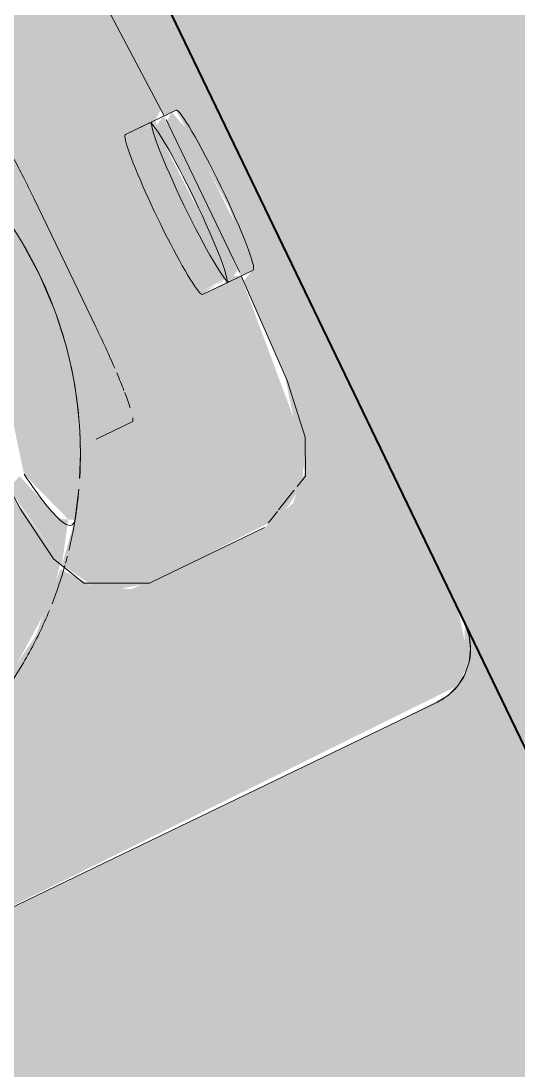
# Model space of a CAD drawing. Header units: metres. Extents: x 15.2 to 39, y -2.1 to 25.8.
# Drawn here: x 25.97184 to 25.98874, y 24.78878 to 24.82445 of the extents above; entities that cross this region are included whole.
import ezdxf

# ---------------------------------------------------------------- set-up
doc = ezdxf.new("R2010")
doc.units = ezdxf.units.M
doc.layers.add('1095_ARQ_BASE_dwg', color=7, linetype='Continuous', lineweight=5, true_color=0x767676)
doc.layers.add('A-FLOR', color=7, linetype='Continuous', lineweight=9, true_color=0x007f00)
for name, color, linetype, lineweight in [('A-WALL', 7, 'Continuous', 9), ('KIRYA - PAREDE', 7, 'Continuous', 40), ('P-SANR-FIXT', 7, 'Continuous', 5)]:
    doc.layers.add(name, color=color, linetype=linetype, lineweight=lineweight)

# ---------------------------------------------------------------- blocks, each defined once
blk = doc.blocks.new('1095_ARQ_BASE_dwg-3608001-TÉRREO')
at = {"layer": 'KIRYA - PAREDE', "color": 254, "true_color": 0xcdcdd0}
blk.add_line((25.97220026208175, 24.83452720947825), (25.98693131030047, 24.80398404181247), dxfattribs=at)
at = {"layer": 'KIRYA - PAREDE', "color": 253, "true_color": 0xaaaaaa}
blk.add_line((25.98693131030047, 24.80398404181247), (26.00324145290243, 24.77016679997416), dxfattribs=at)
blk = doc.blocks.new('UT_Ducha higiênica - UT_Ducha higiênica-3628668-TÉRREO')
at = {"layer": 'P-SANR-FIXT', "true_color": 0xf0f1f7, "transparency": 33554560}
h = blk.add_hatch(color=7, dxfattribs=at)
h.paths.add_polyline_path([(0.06104499430344144, 0.03878872391183644), (0.06104499430344144, 0.03417061519968309), (0.0660003625245263, 0.03298841994312422), (0.06600000000000665, 0.03878872391183753), (0.06142110450358804, 0.03878872391183644)])
h.paths.add_polyline_path([(0.06104499430344036, 0.02195205916468098), (0.06124305656763654, 0.001132232521669309), (0.06179801469972323, 0.0004363370349714473), (0.06359061305074629, -9.312657311966178e-14), (0.09695500569657353, -9.312657311966178e-14), (0.09851866866150959, 0.0007530203961875799), (0.09890486152093741, 0.001554958131994423), (0.09895500569657416, 0.002518993756030804), (0.09878162401379378, 0.03878872391183644), (0.0940000000000057, 0.03865793753211392), (0.09384497402901884, 0.02030958325517029), (0.09346928679824998, 0.01829467142547899), (0.0925676189672105, 0.01570613029024214), (0.09054179577598538, 0.01268209951848121), (0.089211627867787, 0.01147181869509818), (0.09033234720799407, 0.01082697033747298), (0.09097939482074996, 0.00971006021888814), (0.09106458025502621, 0.007657919766218425), (0.09097939482074996, 0.004069454246845177), (0.09033234720799407, 0.002952544128261417), (0.08921162786778267, 0.002307695770637307), (0.08324673743607626, 0.001744977240825853), (0.08301653995978675, 0.001662448639160124), (0.08301653995978675, 0.001267688726786764), (0.07925942093207802, 0.001079568247521169), (0.07698346004022454, 0.00130210223080953), (0.07677461274985095, 0.001744248721099933), (0.07323421458620795, 0.001865055626921259), (0.0700370455085597, 0.002670062531098671), (0.06926084178765694, 0.003491443075610212), (0.06893541974498398, 0.004714302604466039), (0.06902060517926131, 0.009710060218890306), (0.06966765279201828, 0.01082697033747407), (0.07067565450327697, 0.01158287328824358), (0.0689991597782605, 0.01333028612721388), (0.06709927002182847, 0.01658639448503444), (0.06628723877163199, 0.0190536209942782), (0.06603449453152344, 0.0204279155532562), (0.06333522205867556, 0.02125246284395155)])
h.paths.add_polyline_path([(0.07698346004022562, 0.00317387112398865), (0.07716568828068249, 0.00220327112735618), (0.07708624614682211, 0.002390385435379375), (0.07708624614682102, 0.003238187364842324)])
h.paths.add_polyline_path([(0.08291375385319133, 0.003238187364842324), (0.08268346541942309, 0.002287386027171829), (0.08301653995978675, 0.002454701676231966), (0.08301653995978675, 0.003173871123990816)])
h = blk.add_hatch(color=7, dxfattribs=at)
h.paths.add_polyline_path([(0.06600000000000665, 0.03878872391183753), (0.06603480861442496, 0.03251315989185879), (0.0682274162887455, 0.03191430619220765), (0.06805403460596511, 0.03878872391183753), (0.0660290540233726, 0.03878872391183753)])
h.paths.add_polyline_path([(0.06615502602298738, 0.02030958291592318), (0.06651867095069473, 0.01833210918976875), (0.06756124817092385, 0.01551071773514935), (0.06986660432030727, 0.01231335830094249), (0.07088342486242309, 0.01148429009073847), (0.07375987079412755, 0.01197967483456771), (0.0720077456023811, 0.01332299193659916), (0.07037683098848092, 0.01520173675647544), (0.06930334842269224, 0.01702404440970258), (0.06829300507492063, 0.01968952250388456), (0.06615266817012987, 0.02039181702874036)])
h.paths.add_polyline_path([(0.07698346004022454, 0.001737122348930677), (0.07698346004022454, 0.001267688726786764), (0.0780441307564656, 0.00112103687308321), (0.08216223246381582, 0.0011759718867473), (0.08301653995978675, 0.001430660561142497), (0.08280070351136828, 0.001729757489871076), (0.07718987433361096, 0.001730078996475405)])
h.paths.add_polyline_path([(0.08920306341923435, 0.01147336865949977), (0.09077046466175051, 0.01298094744036165), (0.09277637339849863, 0.01625787632678284), (0.09371276122837928, 0.01905362099426304), (0.09392940877838139, 0.02325439083149585), (0.09400000000000679, 0.03306065756339828), (0.09388165332642767, 0.03878872391183861), (0.09177258371126579, 0.03878872391183753), (0.09159980643023977, 0.02034155921833408), (0.09123673823322427, 0.01856752339506051), (0.09027533242053414, 0.01623964887611446), (0.0888529639170288, 0.01418370145599669), (0.08676308216944917, 0.01230826796014599), (0.08643526249941637, 0.01192573707610395), (0.08832692703449439, 0.01163192880495172), (0.08886541633354711, 0.01153447486619338)])
h.paths.add_polyline_path([(0.06927035623552262, 0.0103109632266048), (0.06893541974498398, 0.009065211861266196), (0.06902060517926131, 0.004069454246847343), (0.06966765279201828, 0.0029525441282625), (0.07078837213222644, 0.00230769577063839), (0.07686496197121623, 0.001741165788227693), (0.07698346004022454, 0.001737122348930677), (0.07720040318123468, 0.002177270031716682), (0.07867595992755269, 0.002042797114967417), (0.08261240023670713, 0.002140040382880841), (0.08301653995978675, 0.002045946865751961), (0.08324673743607626, 0.001744977240825853), (0.08676578541380549, 0.001865055626921259), (0.08981458025502757, 0.002556597946102525), (0.09072964376448865, 0.003468551239130682), (0.0910645802550273, 0.004765940811070016), (0.09097939482074996, 0.00971006021888814), (0.09033234720799407, 0.01082697033747298), (0.08920045069408036, 0.01147100965061771), (0.08799392433366285, 0.01038164654031435), (0.08772733860298042, 0.01088291134294514), (0.08510793263971941, 0.01126826858130436), (0.08167560292162428, 0.01029121139595137), (0.07903530944545915, 0.01021111080953932), (0.07649541262926593, 0.01070723380674887), (0.07412491401730431, 0.01129402377386905), (0.07208362967185956, 0.01060441994955976), (0.07197415851192902, 0.01041046428665646), (0.07078837213222644, 0.01147181869509601), (0.06966765279201828, 0.01082697033747407), (0.06933794683116323, 0.01039874961037154)])
h.paths.add_polyline_path([(0.07698346004022562, 0.00317387112398865), (0.07708624614681994, 0.00312429712076077), (0.07715054276590466, 0.002254373581632996), (0.07698346004022562, 0.002334958009398309), (0.07698346004022562, 0.003025071961183963)])
h.paths.add_polyline_path([(0.08552517995208107, 0.01153044244408075), (0.08587508598270806, 0.01166898504846349), (0.08570175753605482, 0.01164139349372789), (0.08562797041167998, 0.01159502997059342)])
h.paths.add_polyline_path([(0.08291375385319133, 0.003238187364843407), (0.08301653995978675, 0.0029234604196178), (0.08286287225025028, 0.00222451390599781), (0.08291375385319133, 0.002385143573821552), (0.08291375385319241, 0.003223445127218696)])
h = blk.add_hatch(color=7, dxfattribs=at)
h.paths.add_polyline_path([(0.07079734879132178, 0.01147299647785844), (0.07208362967185956, 0.01060441994955976), (0.0722448609794627, 0.01087674096579536), (0.07412491401730431, 0.01146165170672169), (0.07397694605932853, 0.01184327740526144), (0.07363129325767226, 0.01192511937631351), (0.07188187941785561, 0.01164550647402534), (0.07088077619040321, 0.01148394257166456)])
h.paths.add_polyline_path([(0.07698346004022454, 0.002177270031716682), (0.077206203323513, 0.00172952181204202), (0.08301653995978675, 0.00173712234893176), (0.08279959681879066, 0.002177270031719931), (0.08086241451257588, 0.002027045339897381), (0.07738759976329873, 0.002140040382880841), (0.07700808798496786, 0.002180784050977312)])
h.paths.add_polyline_path([(0.08587508598271022, 0.01175030297508823), (0.08609107389790364, 0.01143335624112822), (0.08689503836250309, 0.01106764261090402), (0.08783799965430121, 0.01082953923364814), (0.088143377189646, 0.01051658634219467), (0.08920306341923435, 0.01147336865949977), (0.08607394323682516, 0.01187525326933315), (0.08589845491040413, 0.01176498664556488)])
at = {"layer": 'P-SANR-FIXT', "color": 8, "true_color": 0x78787b}
for p, q in [((0.06104499430343664, 0.001999999999942737), (0.06104499430343756, 0.03878872391187357)), ((0.07284824790006367, 0.009839533997316189), (0.07200607566634437, 0.01038164654034973)), ((0.07391999399920839, 0.009264150423897782), (0.07316784453158005, 0.009655276121939045)), ((0.07412491401730022, 0.008564215011565868), (0.07412491401729991, 0.007205805335185135)), ((0.07857652600913906, 0.007947555087232435), (0.07757688948781356, 0.008086289565497685)), ((0.08000000000000143, 0.00787499999996996), (0.07878384747720917, 0.007927922419297156)), ((0.0812161525227937, 0.007927922419297151), (0.0800000000000014, 0.00787499999996996)), ((0.07757688948781348, 0.006921435818033574), (0.0824231105121896, 0.006921435818033574)), ((0.06902060517926131, 0.004538586163383388), (0.06923912155375508, 0.00408784103340924)), ((0.06927035623552262, 0.004023411625198054), (0.0696429806650367, 0.003254779767276028)), ((0.07711870917724366, 0.001709739823898551), (0.07757688948781713, 0.001708375838684307)), ((0.07757688948781821, 0.001708375838684307), (0.08242311051219414, 0.001708375838684307)), ((0.0828812908227687, 0.001709739823899633), (0.08242311051219414, 0.001708375838684307)), ((0.09695500569656933, -5.632601052241171e-14), (0.06304499430343664, -5.632601052241171e-14))]:
    blk.add_line(p, q, dxfattribs=at)
at = {"layer": 'P-SANR-FIXT'}
for p, q in [((0.06104499430343674, 0.001999999999942718), (0.06104499430343764, 0.03878872391187346)), ((0.06893541974498398, 0.009065211861266196), (0.06893541974498398, 0.004714302604471453)), ((0.07698346004022454, 0.00317387112398865), (0.07698346004022562, 0.002177270031718848)), ((0.07698346004022073, 0.002264289819095029), (0.07698346004022073, 0.00317387112402691)), ((0.08301653995978675, 0.002177270031718848), (0.08301653995978675, 0.003173871123990816)), ((0.08301653995978217, 0.00317387112402691), (0.08301653995978217, 0.002264289819095029)), ((0.07698346004022073, 0.00217727003175559), (0.07698346004022073, 0.001267688726823709)), ((0.08301653995978217, 0.001267688726823709), (0.08301653995978217, 0.00217727003175559)), ((0.09695500569656944, -5.632601052241171e-14), (0.06304499430343675, -5.632812549727362e-14))]:
    blk.add_line(p, q, dxfattribs=at)
at = {"layer": 'P-SANR-FIXT', "flags": 128}
for points in [[(0.06893541974498398, 0.009065211861266196), (0.06990753526735001, 0.01107044528368268), (0.07110176877098219, 0.01163980518045753), (0.07310311299121568, 0.01192053059254943), (0.07711870917724258, 0.01206977464183802), (0.07757688948781713, 0.01207113862705118)], [(0.0697141517513685, 0.003107971453099421), (0.06990753526735001, 0.002709069182054969), (0.07110176877098219, 0.002139709285277951), (0.07310311299121784, 0.001858983873188222), (0.07698346004022562, 0.001714766506844592)], [(0.09030634947930685, 0.003150260411542297), (0.09009246473266236, 0.002709069182054969), (0.08889823122903018, 0.002139709285280117), (0.0868968870087956, 0.00185898387318714), (0.08301653995978675, 0.001714766506846758)], [(0.06304499430343675, -5.726294438623825e-14), (0.06259995243552413, 5.014417557908725e-05), (0.06217722682520164, 0.0001980622641378956), (0.06179801469971929, 0.0004363370350066705), (0.06148133133850069, 0.0007530203962252626), (0.06124305656763191, 0.001132232521707611), (0.0610951384790731, 0.001554958132030097), (0.06104499430343675, 0.001999999999942726)]]:
    blk.add_lwpolyline(points, dxfattribs=at)
at = {"layer": 'P-SANR-FIXT'}
for centre, radius, start, end in [((0.0800000000000014, 0.02187499999996996), 0.01400000000000001, 208.1010115795622, 215.0280116434857), ((0.0800000000000014, 0.02187499999996996), 0.014, 222.8668217033449, 228.5146042324422), ((0.06304499430343664, 0.001999999999942737), 0.002000000000000009, 231.3253934422826, 270.0000000000001)]:
    blk.add_arc(centre, radius, start, end, dxfattribs=at)
at = {"layer": 'P-SANR-FIXT', "color": 8, "true_color": 0x78787b}
for centre, radius, start, end in [((0.0800000000000014, 0.02187499999996996), 0.014, 215.0280116434857, 221.8854930510449), ((0.0800000000000014, 0.02187499999996996), 0.01400000000000001, 228.8508028537027, 229.8337191275034), ((0.0800000000000014, 0.02187499999996996), 0.01400000000000002, 235.0452502056109, 239.3181408671327), ((0.0800000000000014, 0.02187499999996996), 0.01400000000000001, 240.9069794293523, 269.9999999999999), ((0.0800000000000014, 0.02187499999996996), 0.014, 269.9999999999998, 290.249980271843), ((0.06304499430343664, 0.001999999999942737), 0.002000000000000005, 180, 193.0223786026176), ((0.06304499430343664, 0.001999999999942737), 0.002000000000000006, 195.0000000000001, 205.363701473439), ((0.06304499430343664, 0.001999999999942737), 0.002000000000000007, 210, 218.3317011879332)]:
    blk.add_arc(centre, radius, start, end, dxfattribs=at)
at = {"layer": 'P-SANR-FIXT', "color": 253, "true_color": 0xb4b4b9}
blk.add_arc((0.0800000000000014, 0.02187499999996996), 0.01400000000000001, 230.6715443544614, 235.0452502056108, dxfattribs=at)
at = {"layer": 'P-SANR-FIXT', "color": 8, "true_color": 0x78787b}
for centre, major_axis, ratio, start_param, end_param in [((0.07757688948781344, 0.007205805335185135), (0.003451975470513124, 0), 0.08237877690054932, 3.141592653589793, 3.403392041388936), ((0.07757688948781344, 0.007205805335185135), (0.003451975470513131, 0), 0.0823787769005492, 3.665191429188086, 3.926990816987237), ((0.07757688948781344, 0.007205805335185135), (0.003451975470513143, 0), 0.08237877690054875, 3.958517084772703, 4.188790204786391), ((0.07757688948781344, 0.007205805335185135), (0.003451975470513147, 0), 0.08237877690054878, 4.248395533662917, 4.712388980384691), ((0.0824231105121896, 0.007205805335185124), (-0.003451975470513138, 2.113725355349547e-19), 0.08237877690054898, 1.570796326794896, 2.034789773512654), ((0.08000000000000146, 0.003173871124026901), (0.003016539959780726, 0), 0.08237877690054876, 2.879793265790644, 3.141592653589793), ((0.08000000000000146, 0.003173871124026901), (0.003016539959780724, 0), 0.0823787769005486, 6.980810252833374e-15, 0.2617993877991569), ((0.08000000000000146, 0.00226428981909502), (-0.003016539959780712, 8.545162239223548e-19), 0.082378776900549, 1.199040866595169e-14, 3.141592653589799)]:
    blk.add_ellipse(centre, major_axis=major_axis, ratio=ratio, start_param=start_param, end_param=end_param, dxfattribs=at)
at = {"layer": 'P-SANR-FIXT'}
for centre, major_axis, ratio, start_param, end_param in [((0.08000000000000146, 0.003173871124026901), (0.003016539959780714, 0), 0.08237877690054903, 0.2617993877991556, 2.879793265790644), ((0.08000000000000146, 0.002177270031755593), (0.003016539959780712, 0), 0.082378776900549, 0, 3.141592653589788), ((0.08000000000000146, 0.001267688726823711), (0.003016539959780726, 0), 0.08237877690054869, 3.141592653589793, 6.283185307179586)]:
    blk.add_ellipse(centre, major_axis=major_axis, ratio=ratio, start_param=start_param, end_param=end_param, dxfattribs=at)
at = {"layer": 'P-SANR-FIXT', "color": 8, "true_color": 0x78787b}
for points in [[(0.07200607566634439, 0.01038164654034966), (0.07176413219519852, 0.010548994231592), (0.07187532844921207, 0.01086840479509339), (0.07317669109583617, 0.01115724572062821), (0.07412491401730086, 0.01129402377390398)], [(0.07757688948781348, 0.0080862895654977), (0.0770536540490613, 0.008178238504306367), (0.07604229140294476, 0.008419318881510101), (0.07521777468334055, 0.008712633452012349), (0.07489290320114268, 0.00883975691489147)]]:
    blk.add_open_spline(points, degree=3, dxfattribs=at)
blk.add_open_spline([(0.07470954798247836, 0.008913059848784466), (0.07465877894215135, 0.008933786726033887), (0.07450896165327689, 0.00899606753793808), (0.07422773827788774, 0.009118849159965305), (0.07412667111199334, 0.009166577142644577), (0.0741249140172999, 0.00916738949697359)], degree=3, knots=[0.6283120453887867, 0.6283120453887867, 0.6283120453887867, 0.6283120453887867, 0.6785714285714286, 0.7857142857142857, 1, 1, 1, 1], dxfattribs=at)

msp = doc.modelspace()

# ---------------------------------------------------------------- hatches: boundary and pattern name
at = {"layer": 'A-FLOR', "true_color": 0x464646}
h = msp.add_hatch(color=49, dxfattribs=at)
h.paths.add_polyline_path([(23.79740642318289, 21.74731005682862), (26.63465047573733, 23.1157201511516), (26.56948809029338, 23.25082701079705), (26.83970180958427, 23.38115178168493), (25.75366205218484, 25.63293277577628), (25.48344833289394, 25.50260800488838), (25.41828594744999, 25.63771486453384), (22.58104189489564, 24.26930477021091), (22.64620428033959, 24.13419791056546), (22.51109742069407, 24.06903552512148), (23.5971371780935, 21.81725453103012), (23.73224403773895, 21.88241691647407)])
h.paths.add_polyline_path([(25.84544231333541, 25.19345708377688), (25.84544150762684, 25.19345728858413), (25.84821941747273, 25.19345708377688)])
h.paths.add_polyline_path([(26.58579621172366, 23.4000247716773), (26.57612104300934, 23.40736496862135), (26.57231663023471, 23.41195365134683), (26.56937246568289, 23.41053367322107), (26.56407259166678, 23.42152236447224), (26.56707426751631, 23.42297008044461), (26.56657427002348, 23.42489657229807), (26.56562772387442, 23.42986607758446), (26.56611642200403, 23.44093822553912), (26.60570487159497, 23.46003183646425), (26.60758822048475, 23.45643706860406), (26.62122507967628, 23.46301416081991), (26.62162994382714, 23.47896223751426), (26.62371925033337, 23.47996991540883), (26.63047852536657, 23.46595532068531), (26.64992945620811, 23.47415427597115), (26.63721750929886, 23.50097635663492), (26.63579883217353, 23.50151351339471), (26.62907223714479, 23.51509947585772), (26.62743254698707, 23.5156862423366), (26.62546938755425, 23.51918033471347), (26.62898299692394, 23.52110302786206), (26.54192406285181, 23.70160991241564), (26.53825033985375, 23.7000462071589), (26.53680904547041, 23.70358385560802), (26.53744272758421, 23.70544380734406), (26.53272211290224, 23.7149355051744), (26.52597895215839, 23.71187665123085), (26.52560877437537, 23.71264417312916), (26.52454582425262, 23.71215494212135), (26.52456715629159, 23.71171211213322), (26.52383810671969, 23.71166127054447), (26.52385986389607, 23.71134570096849), (26.52313585706852, 23.71150599382953), (26.52035645299365, 23.71005107020794), (26.51967182430549, 23.70835716116505), (26.51941201727892, 23.70800212597005), (26.52333851732716, 23.6998609708036), (26.52144918487121, 23.69894974090714), (26.52642697299792, 23.68862885843485), (26.52509095739816, 23.68817068704165), (26.52819191400105, 23.68139006169884), (26.52324934202017, 23.68013721708476), (26.50384486811705, 23.67362722884441), (26.48919140512959, 23.66802258846951), (26.45778572296877, 23.65532753564846), (26.41776760602326, 23.63898942007738), (26.39985448588241, 23.63292232234177), (26.37057486308306, 23.62264679516763), (26.32110146929529, 23.60387051273816), (26.30117615092257, 23.5954169943217), (26.28073249366126, 23.58593877134624), (26.2779638923359, 23.58452227559897), (26.27977960682503, 23.57732880823706), (26.28139723795086, 23.56024266614028), (26.28037698382986, 23.54417936471756), (26.27824125993486, 23.53267183456529), (26.27590903330597, 23.52552726358834), (26.26829693909184, 23.50650277623361), (26.26024140984896, 23.49430108987662), (26.25250475476339, 23.48423004293143), (26.23956594959919, 23.47235900274196), (26.22517060876262, 23.46297177976824), (26.21247315304818, 23.45665643975895), (26.20865446700131, 23.45525616526176), (26.1957267280437, 23.45132738540208), (26.17891477627872, 23.4490009533625), (26.16377475184, 23.44905556630244), (26.14617773594631, 23.45160055517796), (26.13004709236235, 23.45689982839501), (26.11571512724409, 23.46411471091902), (26.10130687229551, 23.47407945121837), (26.08851823701611, 23.48670702541401), (26.08008063302424, 23.49805030329064), (26.07240953936638, 23.51122304826516), (26.06645068936553, 23.52721154034459), (26.0633050773711, 23.53967377345353), (26.06168744624631, 23.55675991555869), (26.0627077003692, 23.57282321697358), (26.06484342426695, 23.58433074713514), (26.06717565089146, 23.59149874747192), (26.07421606485536, 23.60870459547873), (26.07622002859606, 23.61311589348531), (26.09137915458903, 23.63352499014782), (26.10311434168226, 23.64429935085197), (26.11492285718055, 23.65254103936222), (26.13144642952515, 23.66079228910359), (26.14770943656755, 23.66567854976003), (26.16313865770306, 23.66788274792803), (26.18180389132227, 23.66778998275301), (26.19667568675655, 23.66537580714912), (26.21283680784452, 23.66006676685179), (26.22800510184414, 23.65258897234403), (26.23041811680715, 23.65107468037353), (26.24224097212083, 23.64247723308997), (26.25456644718804, 23.63029555626039), (26.25841489158399, 23.62557143089596), (26.26343142362492, 23.62807182463581), (26.29226059320631, 23.64290701752243), (26.30750950242263, 23.6516101444669), (26.3262188072073, 23.6626952759376), (26.36515425503177, 23.68649440697973), (26.39434918043025, 23.70503728488876), (26.4137444033895, 23.71567097022199), (26.45589329472993, 23.73939347234476), (26.47268225825709, 23.74954294225979), (26.485672212235, 23.7580302557663), (26.48987235617651, 23.76119248604034), (26.49312462981757, 23.75444926331518), (26.49431493731115, 23.75520954403903), (26.49929272543788, 23.74488866156672), (26.5011820578938, 23.74579989146316), (26.5052680632224, 23.73752696925026), (26.50593746475854, 23.73758602488143), (26.50770235474311, 23.7371465515435), (26.51037914431242, 23.73849761930529), (26.51068951129835, 23.73892340074462), (26.51083078042719, 23.73892340074462), (26.51122128528366, 23.73938327102044), (26.51169377754927, 23.73916115991573), (26.51259916163724, 23.73961813840493), (26.51215331355895, 23.74054255412922), (26.51882100640756, 23.74375839951681), (26.51424673536129, 23.75339262274176), (26.51241556505468, 23.75414155663471), (26.51051859547185, 23.75751784225252), (26.51403220484155, 23.75944053540112), (26.09057691796893, 24.63742733130859), (26.0868804788484, 24.63588371503567), (26.08531190319542, 24.63950868895102), (26.08588921985909, 24.64116169690814), (26.08088007446654, 24.65151344470878), (26.07044025492446, 24.64625212698419), (26.06966625764597, 24.64455066682741), (26.06627957971915, 24.64291726336425), (26.06435688657055, 24.64643087273394), (26.06319084751103, 24.64586848910042), (26.06644896678323, 24.63911314611808), (26.06194540479505, 24.63694106660333), (26.05709681712132, 24.64648898800214), (26.0464858973794, 24.64137131415529), (26.04541311863593, 24.6434005224686), (26.03672517526673, 24.63917489303645), (26.04220334228003, 24.63794624551564), (26.05063679882596, 24.63347160968342), (26.05694667138009, 24.62779599910912), (26.06239286681222, 24.61921156979496), (26.20559019707759, 24.32197647857499), (26.2081073864934, 24.31431724202091), (26.20845556457016, 24.30441833642346), (26.20648567134286, 24.29573063197773), (26.20213627254709, 24.28754562101343), (26.1964606619728, 24.28123574845931), (26.18787623265864, 24.27578955302718), (26.14121480002938, 24.25353617357817), (26.12759967457945, 24.25039894235187), (26.11907952822935, 24.25183869003713), (26.11757719310771, 24.25206831264376), (26.11330156391992, 24.25319004513531), (26.11145283302742, 24.25447400820511), (25.83721256510983, 24.12242971942967), (25.80426194780068, 24.11038748414092), (25.78071342727291, 24.10616274827033), (25.75675478719526, 24.10456452283012), (25.73247507654998, 24.10637513919621), (25.70782140096421, 24.11161713169896), (25.6856887879827, 24.11944496660441), (25.67772487281918, 24.12317631558265), (25.6673529490717, 24.12799948877991), (25.65034757323088, 24.13798647978907), (25.64736666754646, 24.13987137561512), (25.63577298023043, 24.14866516662951), (25.62837852057536, 24.15503096575457), (25.61549097603988, 24.1681327470043), (25.61220629575545, 24.17184278829615), (25.60439786770219, 24.18190723652065), (25.59846816364155, 24.19066021885095), (25.5907003289904, 24.20432297558627), (25.58739149883651, 24.21077350872277), (25.58237304310834, 24.22274480677063), (25.57932998716448, 24.2313167148643), (25.57592581893126, 24.24409301150862), (25.5735850793475, 24.2543924360646), (25.57212511105243, 24.26391259618216), (25.57106764864502, 24.27580117797127), (25.57110928690075, 24.29101058639795), (25.57127164244249, 24.29846943604658), (25.57255228475647, 24.31003920005988), (25.57482242823007, 24.32261113978971), (25.57811634107217, 24.33593699107388), (25.57918959384683, 24.34099376204879), (25.58731439623386, 24.36331317588138), (25.59859341180324, 24.38602116717801), (25.61202396610189, 24.40568316370002), (25.62837562587942, 24.42348337805998), (25.64756252439792, 24.44004945312723), (25.6706883903416, 24.45413110917816), (25.67955774772499, 24.45917550634089), (25.9498551234961, 24.58954062496409), (25.95019100733094, 24.59237379009209), (25.95393895487395, 24.59977551220555), (25.95475375347136, 24.6014522414843), (25.95701019385864, 24.60514065081694), (25.96875187044259, 24.61419823167682), (25.99342133114481, 24.62635185851698), (25.99715872974679, 24.6325967727064), (26.00124102468659, 24.63686710770318), (26.00769643384958, 24.64075292076535), (26.03940762664365, 24.65604731050366), (26.03841117854907, 24.6581133332857), (26.04916919949412, 24.66343108787301), (26.04456876867667, 24.67296956250879), (26.04907233066485, 24.67514164202358), (26.05251547947379, 24.66847553926218), (26.05368151853332, 24.6690379228957), (26.05212510616797, 24.67272819042799), (26.05554670451202, 24.67437843609808), (26.05761371395845, 24.67382103483857), (26.06777020560578, 24.67872943017879), (26.06277430017952, 24.68908099125068), (26.06080485405214, 24.68994858321865), (26.05917145058897, 24.69333526114547), (26.06277430017952, 24.69507292475732), (26.04713532767297, 24.72749857107222), (26.04346160467491, 24.7259348658155), (26.04202031029158, 24.7294725142646), (26.04265399240537, 24.73133246600064), (26.03735352781151, 24.74192423903731), (26.03695811727941, 24.74135792965459), (26.02556771781461, 24.73593972886397), (26.02498070095513, 24.73430068611826), (26.02148692082674, 24.73233687927342), (26.02539666395339, 24.72423046769464), (26.01269486997975, 24.71833508371273), (26.01194277188074, 24.71845763380986), (26.0111214121869, 24.71950434940191), (26.00989605320265, 24.7218401138453), (26.00716043369124, 24.72709252618405), (25.95168460292963, 24.7003363905119), (25.94810565916537, 24.70749211516934), (25.94593309649497, 24.70644428261293), (25.94631302838662, 24.70565653667008), (25.94483734308015, 24.70469359839434), (25.94918838275961, 24.69533134265532), (25.94919177753251, 24.69428946179363), (25.94889827289457, 24.69325181438601), (25.94832787070184, 24.69228911438849), (25.9475194429211, 24.69146696821496), (25.94584017662128, 24.69060126144399), (25.94542134921709, 24.69045505223233), (25.94339919996299, 24.69045505223233), (25.94236780301311, 24.69082133603638), (25.94182674849354, 24.69117956361457), (25.94128164716651, 24.69166664289556), (25.9402697093091, 24.69346786844556), (25.93664232044526, 24.70099232938968), (25.93586831880154, 24.7006190264088), (25.93541965336914, 24.70075339706014), (25.93541001271345, 24.70039798420531), (25.93402680130531, 24.69973085779023), (25.93105557844111, 24.70453590716406), (25.92948493846498, 24.70767630591357), (25.92718511488066, 24.71391632324268), (25.92874995894924, 24.71458225648156), (25.929074459106, 24.71432936885972), (25.9292126224114, 24.71488987208341), (25.92977700659249, 24.7152330935798), (25.92010495240346, 24.7356210137556), (25.92810535086112, 24.73939753561578), (25.93803402183054, 24.71912419871646), (25.93952513626867, 24.71973046569247), (25.93995489039412, 24.71910423070351), (25.94212745306451, 24.72015206325991), (25.93865212584084, 24.72735776244099), (25.9636985296741, 24.73950354036769), (25.95702224536116, 24.7873383583605), (25.95201283344581, 24.7850070336298), (25.9508273404482, 24.78517601146314), (25.95015905222922, 24.7856803741064), (25.94974249925831, 24.78645618639745), (25.9484161158351, 24.78868880737253), (25.93362428820544, 24.78168767471919), (25.93237313061078, 24.78172590702084), (25.93033601115089, 24.78291366339613), (25.92848821481547, 24.78468509119751), (25.92642846879345, 24.78734170184337), (25.92467162627748, 24.79018624027525), (25.92311649296039, 24.79328571196813), (25.92146916834809, 24.79766713791154), (25.92085706920665, 24.80006749706221), (25.9205246768323, 24.80177068601469), (25.92045138553619, 24.80420544967237), (25.92114590565136, 24.80624579660384), (25.92224380515118, 24.80715233920061), (25.93639394575993, 24.81413290712655), (25.93495148286426, 24.81761222038477), (25.93506756233673, 24.81822614295568), (25.93561059212913, 24.81901572202555), (25.93639394575993, 24.81947819575067), (25.97039765580388, 24.83565837732336), (25.97126656659853, 24.83545980246761), (25.97220026208182, 24.83452720947825), (25.98693233555277, 24.80397499050864), (25.98693131030054, 24.80224687333753), (25.98637778861174, 24.80155228395684), (25.9844211882454, 24.80055293889079), (25.9680276502631, 24.79264629341331), (25.97227870468878, 24.7638267548999), (25.97409298500821, 24.75023589295406), (25.97508744825313, 24.7449306120286), (25.99429213391896, 24.7541930812546), (25.9904442021073, 24.76255900842059), (25.9904442021073, 24.76358782425232), (25.99162401213987, 24.76456367845367), (26.00324145290242, 24.77016679997416), (26.00715119602906, 24.76206038839542), (26.01086311508175, 24.76357190877426), (26.01291361956314, 24.76303521019952), (26.02428578837082, 24.76858886976082), (26.0244925273965, 24.7686623188823), (26.01945800018245, 24.77928128139833), (26.01762682987585, 24.78003021529128), (26.01572986029301, 24.7834065009091), (26.01924346966271, 24.78532919405769), (25.86223261802525, 25.11087349312639), (25.85862976843471, 25.10913582951455), (25.85711760064386, 25.11284743631877), (25.85775128275765, 25.1147073880548), (25.85123504421326, 25.12821807401935), (25.85169773090769, 25.12966261738189), (25.83743524728661, 25.15814455091495), (25.83668142882595, 25.15660906346112), (25.82529102936115, 25.15119086267049), (25.82470401250167, 25.14955181992478), (25.82121023237327, 25.14758801307994), (25.80711874656412, 25.17627353996085), (25.79926272359393, 25.17346106535305), (25.79332213617299, 25.17113938027713), (25.79113798448353, 25.17159147937041), (25.79054705664949, 25.17212635687845), (25.78528435284981, 25.18294139190627), (25.75537109162888, 25.16851414918388), (25.82280194922721, 25.028194535979), (25.82488248557958, 25.02188441950064), (25.82535499892557, 25.01355840141377), (25.82365647971897, 25.00539379006051), (25.81933957017229, 24.9973161211964), (25.81424468811725, 24.99165683335476), (25.80628908651843, 24.98662947160197), (25.55818040668664, 24.86717989826199), (25.55166206933267, 24.86503070848579), (25.5433360512458, 24.8645581951398), (25.53517143989254, 24.8662567143464), (25.52709377102844, 24.87057362389309), (25.52110549015948, 24.87617033937517), (25.51634265628716, 24.88375776876093), (25.36602394346187, 25.1959360047919), (25.36394340710951, 25.20224612127026), (25.36347089376352, 25.21057213935713), (25.36516941297011, 25.21873675071039), (25.3694863225168, 25.2268144195745), (25.37458120457184, 25.23247370741614), (25.38253680617065, 25.23750106916893), (25.63032984266657, 25.35684657035161), (25.63716382335642, 25.35909983228511), (25.64548984144328, 25.3595723456311), (25.65365445279654, 25.35787382642451), (25.66173212166065, 25.35355691687781), (25.6673914095023, 25.34846203482278), (25.67241877125509, 25.34050643322397), (25.73881984572612, 25.20283129153382), (25.76872199926973, 25.21737815274306), (25.76352237922703, 25.22848055210823), (25.7635459897614, 25.2293088367453), (25.76515755061746, 25.23127735799747), (25.77567733763773, 25.23756288951316), (25.77730352761718, 25.23862390695762), (25.80687462517611, 25.17731157008972), (25.8105864266283, 25.17882304258078), (25.81263693110967, 25.17828634400603), (25.82400909991737, 25.18384000356734), (25.82544467390719, 25.18353678898551), (25.83049635029676, 25.18612783197892), (25.83096137631278, 25.18671915100308), (25.83417309257754, 25.1899794725536), (25.83505183501512, 25.1906234966556), (25.83670526687799, 25.19163952077649), (25.83775790729063, 25.19209839866756), (25.84188508507837, 25.19325556699292), (25.8454502776122, 25.19345505929593), (25.85043366701367, 25.19218830561709), (25.85145469074088, 25.19173311236548), (25.85336465981258, 25.1907108438341), (25.85393268590825, 25.19025755937258), (25.85700354431177, 25.18733484297246), (25.85927851631465, 25.18356238052478), (25.86047580192555, 25.17921579140259), (25.8606071680237, 25.17831182351364), (25.86065399306335, 25.176075938002), (25.86069787540373, 25.17513771329393), (25.87489051297601, 25.14535414467669), (25.87680602134644, 25.14159936420498), (25.87802383293738, 25.14113837563097), (25.88475042796616, 25.12755241316797), (25.88639011812388, 25.12696564668909), (25.88835327755671, 25.12347155431221), (25.884839668187, 25.12154886116362), (26.04188286476671, 24.79602016214366), (26.04552309359893, 24.79757108811409), (26.04696553720586, 24.79403061890255), (26.04633126261198, 24.79217038141185), (26.05341293790468, 24.77747392116312), (26.05314997246673, 24.77609214737075), (26.05364134826604, 24.77545971002759), (26.05420937436172, 24.77500642556605), (26.05712048385647, 24.77232738406387), (26.0595552047681, 24.76831124671827), (26.06075526999106, 24.76395480481074), (26.06088385647716, 24.76306068970712), (26.0609306815168, 24.76082480419549), (26.06121117129302, 24.75937863666416), (26.06275551380253, 24.75855896081276), (26.06965313761388, 24.7441774911138), (26.07129294888377, 24.74359050907568), (26.07306605313428, 24.74000502656815), (26.06974237783472, 24.73817393910945), (26.08529211012042, 24.70593332233131), (26.08889495971097, 24.70767098594315), (26.09063262332281, 24.70406813635261), (26.08997980823026, 24.70219895673177), (26.09691526350967, 24.68751903531591), (26.09660390455088, 24.68602458182688), (26.10466402559532, 24.66931282955973), (26.10618270599829, 24.66860407496555), (26.11309073426771, 24.65428105717752), (26.11501247173683, 24.65351926931206), (26.11669757750039, 24.65002539249442), (26.11318396813069, 24.64810269934583), (26.53667159994555, 23.77013150348709), (26.54024210459384, 23.7718535670502), (26.5417542723847, 23.76814196024597), (26.54111999779082, 23.76628172275528), (26.5482905804954, 23.7521950279055), (26.55000983364073, 23.75127129670749), (26.55396113207257, 23.74746797047551), (26.55621763389515, 23.74402209621059), (26.55775184067856, 23.7393689578532), (26.55802991699108, 23.73446905729531), (26.55762138480495, 23.73250528407915), (26.56444187279272, 23.71828883245722), (26.5661472905137, 23.71758508201161), (26.56804472238326, 23.71420797360147), (26.56453111301356, 23.71228528045288), (26.65159004708569, 23.5317783958993), (26.65519289667625, 23.53351605951114), (26.65670506446709, 23.52980445270692), (26.6560713823533, 23.52794450097088), (26.66258762089769, 23.51443381500634), (26.66212493420327, 23.51298927164379), (26.67658506409474, 23.48348658295883), (26.67886891141657, 23.47929983791515), (26.67907625803762, 23.47912418095877), (26.68253452451174, 23.47576658210726), (26.68461141756125, 23.47238263513147), (26.68585929641853, 23.46798033885247), (26.68606101800974, 23.46442586228332), (26.68506377024044, 23.45997082595911), (26.68308142213888, 23.45617936041366), (26.67972382328739, 23.45272109393958), (26.67633987631163, 23.45064420089006), (26.67160566388554, 23.44910269457742), (26.64548630970271, 23.43483837187999), (26.6522455847359, 23.42082377715647), (26.64996823969412, 23.41972540779321), (26.63742377594854, 23.42942799038127), (26.62366556254358, 23.4227923687166), (26.62542755721965, 23.41913907140751), (26.5861356081828, 23.40018846346132)])

# ---------------------------------------------------------------- linework, layer by layer
at = {"layer": 'A-WALL', "color": 253, "true_color": 0xaaaaaa}
msp.add_line((26.70459494993881, 23.31598939624096), (25.61855519253939, 25.56777039033231), dxfattribs=at)

# ---------------------------------------------------------------- block references
at = {"layer": '1095_ARQ_BASE_dwg', "color": 253, "true_color": 0xaaaaaa}
msp.add_blockref('1095_ARQ_BASE_dwg-3608001-TÉRREO', (0, 0), dxfattribs=at)
at = {"layer": 'P-SANR-FIXT', "color": 8, "true_color": 0x7c7c7c, "rotation": 115.748132701384}
msp.add_blockref('UT_Ducha higiênica - UT_Ducha higiênica-3628668-TÉRREO', (26.01431905842788, 24.74719863383441), dxfattribs=at)

doc.saveas('drawing.dxf')
